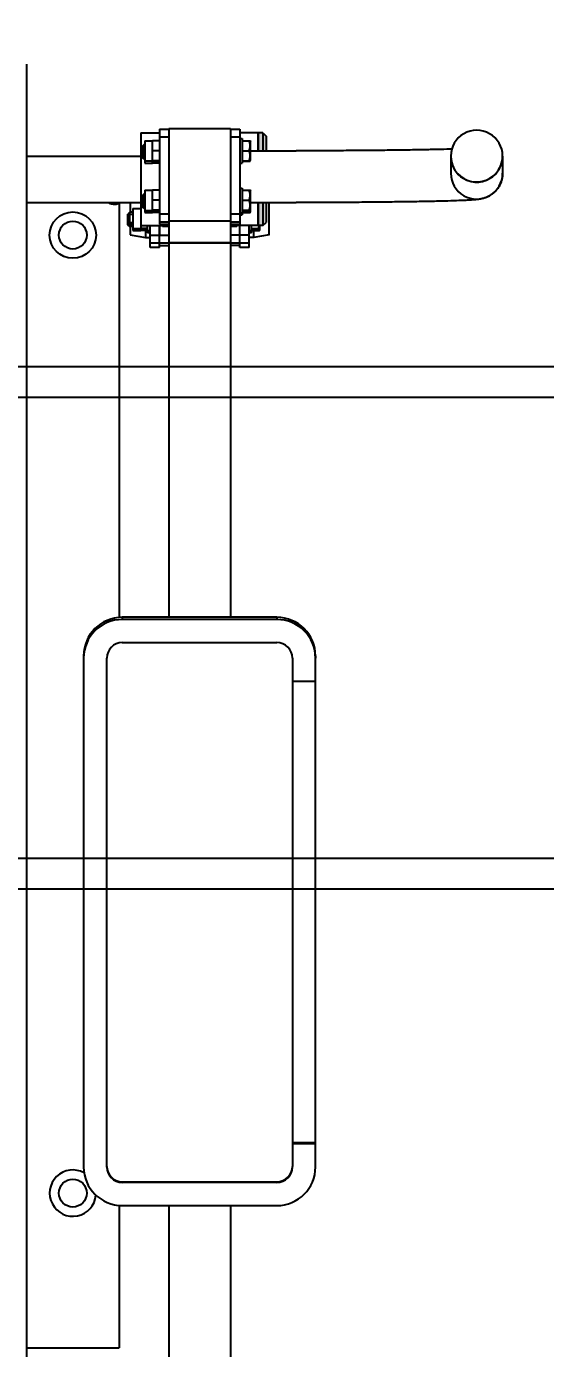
# Model space of a CAD drawing. Header units: millimetres. Extents: x -5849 to 4248, y -2516 to 1499.
# Drawn here: x 1242 to 1578, y -258 to 598 of the extents above; entities that cross this region are included whole.
import ezdxf

# ---------------------------------------------------------------- set-up
doc = ezdxf.new("R2010")
doc.units = ezdxf.units.MM
doc.layers.add('DIKOM_ОБЪЕКТ', color=7, linetype='Continuous')
doc.layers.add('DIKOM_РАЗМЕР_ОБЪЕКТА', color=7, linetype='Continuous')
doc.styles.add('style1', font='arial.ttf', dxfattribs={"width": 0.8})
doc.dimstyles.new('1-50', dxfattribs={"dimtxt": 300, "dimasz": 200, "dimexe": 100, "dimexo": 0, "dimgap": 100, "dimtad": 1, "dimdec": 0, "dimtxsty": 'style1', "dimcen": 0, "dimclrd": 7, "dimclre": 7, "dimadec": 1, "dimazin": 2, "dimtfac": 1, "dimtdec": 0, "dimtmove": 0, "dimatfit": 3, "dimfxl": 0, "dimlwd": 25, "dimlwe": 18, "dimarcsym": 0})

# ---------------------------------------------------------------- blocks, each defined once
blk = doc.blocks.new('*D0')
at = {"layer": 'Defpoints', "color": 0, "transparency": 16777216}
for p in [(3046.56, 999.48), (-4798.29, -900.52), (3046.56, -900.52)]:
    blk.add_point(p, dxfattribs=at)
at = {"layer": 'DIKOM_РАЗМЕР_ОБЪЕКТА', "color": 7, "lineweight": 18, "transparency": 16777216}
for p, q in [((3046.56, 999.48), (-4898.29, 999.48)), ((3046.56, -900.52), (-4898.29, -900.52))]:
    blk.add_line(p, q, dxfattribs=at)
at = {"layer": 'DIKOM_РАЗМЕР_ОБЪЕКТА', "color": 7, "lineweight": 25, "transparency": 16777216}
blk.add_line((-4798.29, 799.48), (-4798.29, -700.52), dxfattribs=at)
at = {"layer": 'DIKOM_РАЗМЕР_ОБЪЕКТА', "color": 7, "transparency": 16777216}
for points in [[(-4831.62, 799.48), (-4764.96, 799.48), (-4798.29, 999.48)], [(-4831.62, -700.52), (-4764.96, -700.52), (-4798.29, -900.52)]]:
    blk.add_solid(points, dxfattribs=at)
at = {"layer": 'DIKOM_РАЗМЕР_ОБЪЕКТА', "color": 0, "transparency": 16777216, "insert": (-5051.46, 49.48), "char_height": 300, "attachment_point": 5, "rotation": 90, "style": 'style1'}
blk.add_mtext('1900', dxfattribs=at)
blk = doc.blocks.new('*D1')
at = {"layer": 'Defpoints', "color": 0, "transparency": 16777216}
for p in [(-3994.98, 51.48), (3748.48, -900.52), (3748.48, -1880.72)]:
    blk.add_point(p, dxfattribs=at)
at = {"layer": 'DIKOM_РАЗМЕР_ОБЪЕКТА', "color": 7, "lineweight": 18, "transparency": 16777216}
for p, q in [((-3994.98, 51.48), (-3994.98, -1980.72)), ((3748.48, -900.52), (3748.48, -1980.72))]:
    blk.add_line(p, q, dxfattribs=at)
at = {"layer": 'DIKOM_РАЗМЕР_ОБЪЕКТА', "color": 7, "lineweight": 25, "transparency": 16777216}
blk.add_line((-3794.98, -1880.72), (3548.48, -1880.72), dxfattribs=at)
at = {"layer": 'DIKOM_РАЗМЕР_ОБЪЕКТА', "color": 7, "transparency": 16777216}
for points in [[(-3794.98, -1847.38), (-3794.98, -1914.05), (-3994.98, -1880.72)], [(3548.48, -1847.38), (3548.48, -1914.05), (3748.48, -1880.72)]]:
    blk.add_solid(points, dxfattribs=at)
at = {"layer": 'DIKOM_РАЗМЕР_ОБЪЕКТА', "color": 0, "transparency": 16777216, "insert": (-123.25, -1627.54), "char_height": 300, "attachment_point": 5, "style": 'style1'}
blk.add_mtext('7750', dxfattribs=at)

msp = doc.modelspace()

# ---------------------------------------------------------------- hatches: boundary and pattern name
at = {"layer": 'DIKOM_ОБЪЕКТ'}
h = msp.add_hatch(color=256, dxfattribs=at)
h.paths.add_polyline_path([(949.36, 528.75), (949.36, 524.62), (952.36, 524.62), (952.36, 528.75)])
h.paths.add_polyline_path([(947.36, 526.75), (947.36, 524.62), (949.36, 524.62), (949.36, 528.75)])
h.paths.add_polyline_path([(947.36, 491.12), (947.36, 470.89), (947.36, 470.75), (949.36, 468.75), (949.36, 468.9), (949.36, 491.12)])
h.paths.add_polyline_path([(952.36, 468.9), (952.36, 491.12), (949.36, 491.12), (949.36, 468.9), (949.36, 468.75), (952.36, 468.75)])
h.paths.add_polyline_path([(1392.36, 528.75), (1392.36, 517.19), (1395.36, 517.19), (1395.36, 528.75)])
h.paths.add_polyline_path([(1397.36, 517.19), (1397.36, 526.75), (1395.36, 528.75), (1395.36, 517.19)])
h.paths.add_polyline_path([(1395.36, 483.69), (1395.36, 468.75), (1397.36, 470.75), (1397.36, 483.69)])
h.paths.add_polyline_path([(1395.36, 468.75), (1395.36, 483.69), (1392.36, 483.69), (1392.36, 468.75)])

# ---------------------------------------------------------------- linework, layer by layer
for p, q in [((1242.36, 573.32), (1242.36, -493.85)), ((1328.36, 531.21), (1334.36, 531.21)), ((1328.36, 531.21), (1328.36, 469.67)), ((1334.36, 531.66), (1374.36, 531.66)), ((1334.36, 531.66), (1334.36, 215.28)), ((1374.36, 531.66), (1374.36, 215.28)), ((1374.36, 531.21), (1380.36, 531.21)), ((1380.36, 531.21), (1380.36, 469.67)), ((1316.36, 528.75), (1316.36, 465.54)), ((1316.36, 528.75), (1328.36, 528.75)), ((1318.86, 523.6), (1318.86, 509.28)), ((1318.86, 523.6), (1323.96, 523.6)), ((1323.96, 509.21), (1323.96, 523.67)), ((1328.36, 523.67), (1323.96, 523.67)), ((1328.36, 526.3), (1334.36, 526.3)), ((1374.36, 526.3), (1380.36, 526.3)), ((1395.36, 528.75), (1380.36, 528.75)), ((1380.36, 525.1), (1381.96, 525.1)), ((1381.96, 525.1), (1381.96, 509.1)), ((1381.96, 523.67), (1386.49, 523.67)), ((1387.07, 523.6), (1387.26, 523.27)), ((1387.26, 510.92), (1387.26, 523.27)), ((1392.36, 528.75), (1392.36, 517.19)), ((1392.36, 517.19), (1392.36, 528.75)), ((1395.36, 528.75), (1397.36, 526.75)), ((1395.36, 528.75), (1395.36, 517.19)), ((1397.36, 526.75), (1397.36, 517.19)), ((1242.36, 513.75), (1316.36, 513.75)), ((1318.21, 521.1), (1316.96, 519.85)), ((1316.96, 514.35), (1316.96, 519.85)), ((1316.96, 519.85), (1318.86, 519.85)), ((1318.21, 513.1), (1316.96, 514.35)), ((1316.96, 513.03), (1316.96, 514.35)), ((1316.96, 514.35), (1318.86, 514.35)), ((1318.86, 521.1), (1318.21, 521.1)), ((1318.21, 511.78), (1318.21, 521.1)), ((1328.36, 517.24), (1323.96, 517.24)), ((1381.96, 517.24), (1386.49, 517.24)), ((1387.26, 517.19), (1416.86, 517.19)), ((1516.86, 513.76), (1516.86, 502.64)), ((1550.36, 513.76), (1550.36, 502.64)), ((1318.21, 511.78), (1316.96, 513.03)), ((1316.96, 513.03), (1318.86, 513.03)), ((1318.86, 513.1), (1318.21, 513.1)), ((1318.86, 511.78), (1318.21, 511.78)), ((1318.86, 510.6), (1323.96, 510.6)), ((1318.86, 509.28), (1323.96, 509.28)), ((1328.36, 510.67), (1323.96, 510.67)), ((1328.36, 510.53), (1323.96, 510.53)), ((1328.36, 509.35), (1323.96, 509.35)), ((1328.36, 509.21), (1323.96, 509.21)), ((1380.36, 509.1), (1381.96, 509.1)), ((1381.96, 510.67), (1386.49, 510.67)), ((1381.96, 510.53), (1386.49, 510.53)), ((1387.07, 510.6), (1387.26, 510.92)), ((1516.86, 502.64), (1516.86, 502.65)), ((1318.21, 489.1), (1316.96, 487.85)), ((1316.96, 482.35), (1316.96, 487.85)), ((1316.96, 487.85), (1318.86, 487.85)), ((1318.86, 489.1), (1318.21, 489.1)), ((1318.21, 479.78), (1318.21, 489.1)), ((1318.86, 491.6), (1318.86, 477.28)), ((1318.86, 491.6), (1323.96, 491.6)), ((1323.96, 477.21), (1323.96, 491.67)), ((1328.36, 491.67), (1323.96, 491.67)), ((1380.36, 493.1), (1381.96, 493.1)), ((1381.96, 493.1), (1381.96, 475.78)), ((1381.96, 491.67), (1386.49, 491.67)), ((1387.07, 491.6), (1387.26, 491.28)), ((1387.26, 477.61), (1387.26, 491.28)), ((1242.36, 483.75), (1316.36, 483.75)), ((1302.36, 483.75), (1302.36, 215.2)), ((1309.36, 483.75), (1309.36, 477.43)), ((1311.26, 479.93), (1311.26, 465.61)), ((1311.26, 479.93), (1316.36, 479.93)), ((1318.21, 481.1), (1316.96, 482.35)), ((1316.96, 481.03), (1316.96, 482.35)), ((1316.96, 482.35), (1318.86, 482.35)), ((1318.21, 479.78), (1316.96, 481.03)), ((1316.96, 481.03), (1318.86, 481.03)), ((1318.86, 481.1), (1318.21, 481.1)), ((1318.86, 479.78), (1318.21, 479.78)), ((1328.36, 485.24), (1323.96, 485.24)), ((1381.96, 485.24), (1386.49, 485.24)), ((1387.26, 483.69), (1416.86, 483.69)), ((1392.36, 483.69), (1392.36, 468.75)), ((1392.36, 468.75), (1392.36, 483.69)), ((1395.36, 483.69), (1395.36, 468.75)), ((1397.36, 483.69), (1397.36, 470.75)), ((1399.36, 462.87), (1399.36, 483.69)), ((1309.21, 477.43), (1307.96, 476.18)), ((1307.96, 474.85), (1307.96, 476.18)), ((1307.96, 476.18), (1311.26, 476.18)), ((1307.96, 470.68), (1307.96, 474.85)), ((1309.21, 469.43), (1307.96, 470.68)), ((1307.96, 469.36), (1307.96, 470.68)), ((1307.96, 470.68), (1311.26, 470.68)), ((1311.26, 477.43), (1309.21, 477.43)), ((1309.21, 468.11), (1309.21, 477.43)), ((1318.86, 478.6), (1323.96, 478.6)), ((1318.86, 477.28), (1323.96, 477.28)), ((1328.36, 478.67), (1323.96, 478.67)), ((1328.36, 478.53), (1323.96, 478.53)), ((1328.36, 477.36), (1323.96, 477.36)), ((1328.36, 477.21), (1323.96, 477.21)), ((1328.36, 476.31), (1334.36, 476.31)), ((1328.36, 471.22), (1334.36, 471.22)), ((1374.36, 471.67), (1334.36, 471.67)), ((1374.36, 471.58), (1334.36, 471.58)), ((1374.36, 471.58), (1334.36, 471.58)), ((1374.36, 476.31), (1380.36, 476.31)), ((1374.36, 471.22), (1380.36, 471.22)), ((1380.36, 477.1), (1381.96, 477.1)), ((1380.36, 475.78), (1381.96, 475.78)), ((1381.96, 478.67), (1386.49, 478.67)), ((1381.96, 478.53), (1386.49, 478.53)), ((1381.96, 477.36), (1386.49, 477.36)), ((1381.96, 477.21), (1386.49, 477.21)), ((1387.07, 478.6), (1387.26, 478.93)), ((1387.07, 477.28), (1387.26, 477.61)), ((1395.36, 468.75), (1397.36, 470.75)), ((1309.21, 468.11), (1307.96, 469.36)), ((1307.96, 469.36), (1311.26, 469.36)), ((1311.26, 469.43), (1309.21, 469.43)), ((1311.26, 468.11), (1309.21, 468.11)), ((1309.36, 468.11), (1309.36, 462.87)), ((1309.36, 462.87), (1319.36, 461.1)), ((1311.26, 466.93), (1316.36, 466.93)), ((1311.26, 465.61), (1316.36, 465.61)), ((1316.36, 468.75), (1330.36, 468.75)), ((1320.76, 467), (1316.36, 467)), ((1320.76, 466.86), (1316.36, 466.86)), ((1320.76, 465.68), (1316.36, 465.68)), ((1320.76, 465.54), (1316.36, 465.54)), ((1319.36, 465.54), (1319.36, 461.1)), ((1320.76, 464.11), (1320.76, 468.75)), ((1322.36, 465.43), (1320.76, 465.43)), ((1322.36, 464.11), (1320.76, 464.11)), ((1322.36, 454.6), (1322.36, 468.75)), ((1322.36, 462.64), (1334.36, 462.64)), ((1328.36, 469.67), (1334.36, 469.67)), ((1328.36, 468.75), (1328.36, 462.64)), ((1328.36, 454.6), (1328.36, 468.75)), ((1330.36, 468.19), (1330.36, 469.67)), ((1334.36, 469.32), (1330.36, 469.32)), ((1330.36, 468.75), (1330.36, 468.75)), ((1334.36, 468.19), (1330.36, 468.19)), ((1330.36, 468.19), (1330.36, 468.19)), ((1334.36, 468.19), (1330.36, 468.19)), ((1374.36, 469.67), (1380.36, 469.67)), ((1378.36, 469.32), (1374.36, 469.32)), ((1378.36, 468.19), (1374.36, 468.19)), ((1378.36, 468.19), (1374.36, 468.19)), ((1386.36, 462.64), (1374.36, 462.64)), ((1378.36, 468.19), (1378.36, 469.67)), ((1395.36, 468.75), (1378.36, 468.75)), ((1378.36, 468.19), (1378.36, 468.19)), ((1380.36, 462.64), (1380.36, 468.75)), ((1380.36, 454.6), (1380.36, 468.75)), ((1386.36, 454.6), (1386.36, 468.75)), ((1387.96, 465.43), (1386.36, 465.43)), ((1387.96, 464.11), (1386.36, 464.11)), ((1387.96, 464.11), (1387.96, 468.75)), ((1387.96, 467), (1392.49, 467)), ((1387.96, 466.86), (1392.49, 466.86)), ((1387.96, 465.68), (1392.49, 465.68)), ((1387.96, 465.54), (1392.49, 465.54)), ((1389.36, 461.11), (1389.36, 465.54)), ((1399.36, 462.87), (1389.36, 461.1)), ((1393.07, 466.93), (1393.26, 467.25)), ((1393.07, 465.61), (1393.26, 465.94)), ((1393.26, 467.25), (1393.26, 468.75)), ((1393.26, 465.94), (1393.26, 467.25)), ((1399.36, 462.87), (1399.36, 462.87)), ((1319.36, 461.1), (1322.36, 461.1)), ((1322.36, 457.55), (1386.36, 457.55)), ((1322.36, 454.6), (1322.36, 454.61)), ((1328.36, 454.6), (1322.36, 454.6)), ((1328.36, 455.85), (1334.36, 455.85)), ((1328.36, 454.6), (1328.36, 454.61)), ((1334.36, 457.64), (1374.36, 457.64)), ((1374.36, 457.64), (1334.36, 457.64)), ((1380.36, 455.85), (1374.36, 455.85)), ((1380.36, 454.6), (1380.36, 454.61)), ((1386.36, 454.6), (1380.36, 454.6)), ((1389.36, 461.1), (1386.36, 461.1)), ((1386.36, 454.6), (1386.36, 454.61)), ((1389.36, 461.1), (1389.36, 461.11)), ((3622.48, 377.48), (614.48, 377.48)), ((3622.48, 357.48), (614.48, 357.48)), ((1404.36, 215.28), (1304.36, 215.28)), ((1304.36, 215.28), (1304.36, 213.88)), ((1404.36, 215.28), (1404.36, 213.88)), ((1404.36, 213.88), (1304.36, 213.88)), ((1304.36, 198.91), (1404.36, 198.91)), ((1279.36, 190.32), (1279.36, 188.92)), ((1279.36, 188.92), (1279.36, -140.46)), ((1294.36, -140.46), (1294.36, 188.92)), ((1414.36, 188.92), (1414.36, -140.04)), ((1429.36, 190.32), (1429.36, 188.92)), ((1429.36, -140.46), (1429.36, 188.92)), ((1414.36, 173.95), (1429.36, 173.95)), ((672.81, 59.46), (3564.15, 59.46)), ((672.81, 39.46), (3564.15, 39.46)), ((1429.36, -124.76), (1414.36, -124.76)), ((1429.36, -125.49), (1414.36, -125.49)), ((1304.36, -150.02), (1404.36, -150.02)), ((1304.36, -150.02), (1304.36, -150.45)), ((1404.36, -150.45), (1304.36, -150.45)), ((1404.36, -150.02), (1404.36, -150.45)), ((1302.36, -165.34), (1302.36, -257.37)), ((1304.36, -165.42), (1404.36, -165.42)), ((1334.36, -165.42), (1334.36, -468.45)), ((1374.36, -165.42), (1374.36, -468.45)), ((1242.36, -257.37), (1302.36, -257.37))]:
    msp.add_line(p, q, dxfattribs=at)
for centre, radius in [((1272.36, 462.63), 15), ((1272.36, 462.63), 9), ((1272.36, -157.37), 9)]:
    msp.add_circle(centre, radius, dxfattribs=at)
msp.add_arc((1272.36, -157.37), 15, 60.91812, 354.88817, dxfattribs=at)
for centre, major_axis, ratio, start_param, end_param in [((1533.61, 513.76), (16.75, 0), 0.999823, 0, 3.141593), ((1533.61, 513.76), (16.75, 0), 0.999823, -3.141593, -0.742443), ((1533.61, 513.68), (-16.75, 0), 0.999823, 0, 3.141593), ((1533.61, 513.68), (16.75, 0), 0.999823, -3.141593, -0.742443), ((1533.61, 513.76), (16.75, 0), 0.999823, -0.742443, 0), ((1533.61, 513.68), (16.75, 0), 0.999823, -0.742443, 0), ((1533.61, 502.64), (-16.75, 0), 0.999823, 0, 3.141593), ((1304.36, 190.32), (-25, 0), 0.998147, -1.570796, 0), ((1404.36, 190.32), (25, 0), 0.998147, 0, 1.570796), ((1304.36, 188.92), (-25, 0), 0.998147, -1.570796, 0), ((1404.36, 188.92), (25, 0), 0.998147, 0, 1.570796), ((1304.36, 188.92), (-10, 0), 0.998147, -1.570796, 0), ((1404.36, 188.92), (-10, 0), 0.998147, 3.141593, 4.712389), ((1304.36, -140.46), (-25, 0), 0.998147, 0, 1.570796), ((1304.36, -140.04), (-10, 0), 0.998147, 0, 1.570796), ((1304.36, -140.46), (10, 0), 0.998147, 3.141593, 4.712389), ((1404.36, -140.04), (10, 0), 0.998147, -1.570796, 0), ((1404.36, -140.46), (10, 0), 0.998147, -1.570796, 0), ((1404.36, -140.46), (25, 0), 0.998147, -1.570796, 0)]:
    msp.add_ellipse(centre, major_axis=major_axis, ratio=ratio, start_param=start_param, end_param=end_param, dxfattribs=at)
for points, knots in [([(1386.49, 517.24), (1386.59, 517.52), (1386.73, 517.99), (1386.87, 518.61), (1386.96, 519.1), (1387.02, 519.53), (1387.06, 519.95), (1387.07, 520.34), (1387.07, 520.72), (1387.05, 521.13), (1387, 521.59), (1386.9, 522.2), (1386.73, 522.89), (1386.57, 523.41), (1386.49, 523.67)], [0, 0, 0, 0, 2.031939, 3.311633, 4.396645, 5.423589, 6.350589, 7.262712, 8.121744, 8.934797, 10.13118, 11.301719, 13.183651, 15, 15, 15, 15]), ([(1386.49, 523.67), (1386.65, 523.66), (1386.82, 523.64), (1386.96, 523.62), (1387.02, 523.62), (1387.06, 523.61), (1387.07, 523.6), (1387.07, 523.6)], [0, 0, 0, 0, 3.650103, 4.846009, 5.977914, 6.99966, 8, 8, 8, 8]), ([(1386.49, 510.67), (1386.59, 510.96), (1386.73, 511.43), (1386.87, 512.07), (1386.96, 512.57), (1387.02, 513.02), (1387.06, 513.44), (1387.07, 513.84), (1387.07, 514.22), (1387.05, 514.65), (1387, 515.12), (1386.9, 515.74), (1386.73, 516.45), (1386.57, 516.98), (1386.49, 517.24)], [0, 0, 0, 0, 2.031939, 3.311633, 4.396645, 5.423589, 6.350589, 7.262712, 8.121744, 8.934797, 10.13118, 11.301719, 13.183651, 15, 15, 15, 15]), ([(1517.48, 518.28), (1516.47, 518.25), (1512.96, 518.14), (1506.1, 517.97), (1496.23, 517.77), (1485.07, 517.6), (1472.8, 517.45), (1459.61, 517.34), (1445.73, 517.25), (1431.39, 517.2), (1421.69, 517.19), (1416.86, 517.19)], [0, 0, 0, 0, 0.610603, 2.01068, 3.423952, 4.845399, 6.272297, 7.70306, 9.136723, 10.572689, 12, 12, 12, 12]), ([(1387.07, 510.6), (1387.07, 510.6), (1387.06, 510.61), (1387.02, 510.62), (1386.94, 510.63), (1386.78, 510.65), (1386.61, 510.66), (1386.49, 510.67)], [0, 0, 0, 0, 1.317537, 2.558866, 3.779198, 5.355124, 8, 8, 8, 8]), ([(1386.49, 510.53), (1386.65, 510.54), (1386.82, 510.55), (1386.96, 510.57), (1387.02, 510.58), (1387.06, 510.59), (1387.07, 510.59), (1387.07, 510.6)], [0, 0, 0, 0, 3.650103, 4.846009, 5.977914, 6.99966, 8, 8, 8, 8]), ([(1550.36, 502.64), (1550.36, 501.94), (1550.27, 500.55), (1549.88, 498.49), (1549.24, 496.5), (1548.36, 494.6), (1547.25, 492.83), (1545.93, 491.21), (1544.43, 489.77), (1542.77, 488.54), (1540.98, 487.51), (1539.55, 486.91), (1538.31, 486.48), (1537.35, 486.22), (1536.47, 486.02), (1535.78, 485.89), (1535.2, 485.8), (1534.67, 485.73), (1534.19, 485.67), (1533.79, 485.62), (1533.38, 485.58), (1532.93, 485.53), (1532.39, 485.48), (1531.65, 485.42), (1530.69, 485.35), (1529.26, 485.26), (1527.08, 485.14), (1523.23, 484.96), (1517.17, 484.74), (1508.89, 484.52), (1499.16, 484.32), (1488.13, 484.14), (1475.97, 483.99), (1462.87, 483.86), (1449.02, 483.77), (1433.64, 483.71), (1422.8, 483.69), (1416.86, 483.69)], [0, 0, 0, 0, 0.398339, 0.796513, 1.194941, 1.593831, 1.993565, 2.394849, 2.79913, 3.209683, 3.635022, 4.09382, 4.325992, 4.753077, 5.155543, 5.558008, 5.918, 6.27671, 6.664625, 6.962605, 7.160023, 7.55486, 7.946358, 8.331384, 9.101436, 9.845923, 10.937177, 12.721996, 15.385023, 18.093332, 20.825919, 23.572949, 26.329327, 29.092224, 31.860009, 34.631742, 38, 38, 38, 38]), ([(1386.49, 485.24), (1386.59, 485.53), (1386.73, 485.99), (1386.87, 486.62), (1386.96, 487.1), (1387.02, 487.54), (1387.06, 487.96), (1387.07, 488.35), (1387.07, 488.72), (1387.05, 489.14), (1387, 489.6), (1386.9, 490.21), (1386.73, 490.9), (1386.57, 491.42), (1386.49, 491.67)], [0, 0, 0, 0, 2.031939, 3.311633, 4.396645, 5.423589, 6.350589, 7.262712, 8.121744, 8.934797, 10.13118, 11.301719, 13.183651, 15, 15, 15, 15]), ([(1386.49, 491.67), (1386.65, 491.66), (1386.82, 491.65), (1386.96, 491.63), (1387.02, 491.62), (1387.06, 491.61), (1387.07, 491.61), (1387.07, 491.6)], [0, 0, 0, 0, 3.650103, 4.846009, 5.977914, 6.99966, 8, 8, 8, 8]), ([(1295.1, 483.75), (1295.27, 483.66), (1295.63, 483.49), (1296.18, 483.27), (1296.76, 483.08), (1297.33, 482.92), (1297.89, 482.8), (1298.44, 482.71), (1299.02, 482.65), (1299.4, 482.63), (1299.6, 482.63)], [0, 0, 0, 0, 1.324535, 2.673961, 4.042561, 5.37914, 6.707565, 8.027108, 9.341268, 11, 11, 11, 11]), ([(1297.71, 482.84), (1297.74, 482.86), (1297.83, 482.93), (1297.95, 483.06), (1298.08, 483.25), (1298.18, 483.48), (1298.23, 483.65), (1298.25, 483.75)], [0, 0, 0, 0, 0.832152, 2.59422, 4.379769, 6.196967, 8, 8, 8, 8]), ([(1299.6, 482.63), (1299.72, 482.63), (1299.99, 482.64), (1300.38, 482.68), (1300.78, 482.75), (1301.13, 482.86), (1301.44, 483), (1301.71, 483.17), (1301.92, 483.39), (1302.06, 483.58), (1302.12, 483.71), (1302.14, 483.75)], [0, 0, 0, 0, 1.053181, 2.488417, 3.930509, 5.382984, 6.849662, 8.334968, 9.843163, 11.380653, 12, 12, 12, 12]), ([(1386.49, 478.67), (1386.59, 478.96), (1386.73, 479.44), (1386.87, 480.08), (1386.96, 480.57), (1387.02, 481.02), (1387.06, 481.45), (1387.07, 481.85), (1387.07, 482.23), (1387.05, 482.65), (1387, 483.12), (1386.9, 483.75), (1386.73, 484.45), (1386.57, 484.99), (1386.49, 485.24)], [0, 0, 0, 0, 2.031939, 3.311633, 4.396645, 5.423589, 6.350589, 7.262712, 8.121744, 8.934797, 10.13118, 11.301719, 13.183651, 15, 15, 15, 15]), ([(1387.07, 478.6), (1387.07, 478.6), (1387.06, 478.61), (1387.02, 478.62), (1386.94, 478.64), (1386.78, 478.65), (1386.61, 478.67), (1386.49, 478.67)], [0, 0, 0, 0, 1.317537, 2.558866, 3.779198, 5.355124, 8, 8, 8, 8]), ([(1386.49, 478.53), (1386.65, 478.54), (1386.82, 478.56), (1386.96, 478.57), (1387.02, 478.58), (1387.06, 478.59), (1387.07, 478.6), (1387.07, 478.6)], [0, 0, 0, 0, 3.650103, 4.846009, 5.977914, 6.99966, 8, 8, 8, 8]), ([(1386.49, 477.36), (1386.59, 477.65), (1386.7, 478.04), (1386.8, 478.45), (1386.83, 478.56)], [0, 0, 0, 0, 3.647761, 5, 5, 5, 5]), ([(1387.07, 477.28), (1387.07, 477.29), (1387.06, 477.29), (1387.02, 477.31), (1386.94, 477.32), (1386.78, 477.34), (1386.61, 477.35), (1386.49, 477.36)], [0, 0, 0, 0, 1.317537, 2.558866, 3.779198, 5.355124, 8, 8, 8, 8]), ([(1386.49, 477.21), (1386.65, 477.22), (1386.82, 477.24), (1386.96, 477.26), (1387.02, 477.27), (1387.06, 477.27), (1387.07, 477.28), (1387.07, 477.28)], [0, 0, 0, 0, 3.650103, 4.846009, 5.977914, 6.99966, 8, 8, 8, 8]), ([(1392.49, 467), (1392.59, 467.29), (1392.73, 467.77), (1392.86, 468.35), (1392.92, 468.64), (1392.94, 468.75)], [0, 0, 0, 0, 3.030678, 4.939367, 6, 6, 6, 6]), ([(1393.07, 466.93), (1393.07, 466.93), (1393.06, 466.94), (1393.02, 466.95), (1392.94, 466.96), (1392.78, 466.98), (1392.61, 466.99), (1392.49, 467)], [0, 0, 0, 0, 1.317537, 2.558866, 3.779198, 5.355124, 8, 8, 8, 8]), ([(1392.49, 466.86), (1392.65, 466.87), (1392.82, 466.88), (1392.96, 466.9), (1393.02, 466.91), (1393.06, 466.92), (1393.07, 466.93), (1393.07, 466.93)], [0, 0, 0, 0, 3.650103, 4.846009, 5.977914, 6.99966, 8, 8, 8, 8]), ([(1392.49, 465.68), (1392.59, 465.97), (1392.7, 466.37), (1392.8, 466.78), (1392.83, 466.89)], [0, 0, 0, 0, 3.647761, 5, 5, 5, 5]), ([(1393.07, 465.61), (1393.07, 465.61), (1393.06, 465.62), (1393.02, 465.63), (1392.94, 465.65), (1392.78, 465.66), (1392.61, 465.68), (1392.49, 465.68)], [0, 0, 0, 0, 1.317537, 2.558866, 3.779198, 5.355124, 8, 8, 8, 8]), ([(1392.49, 465.54), (1392.65, 465.55), (1392.82, 465.57), (1392.96, 465.58), (1393.02, 465.59), (1393.06, 465.6), (1393.07, 465.61), (1393.07, 465.61)], [0, 0, 0, 0, 3.650103, 4.846009, 5.977914, 6.99966, 8, 8, 8, 8])]:
    msp.add_open_spline(points, degree=3, knots=knots, dxfattribs=at)

# ---------------------------------------------------------------- dimensions: what is measured, and where the dimension line sits
at = {"layer": 'DIKOM_РАЗМЕР_ОБЪЕКТА'}
dim = msp.add_linear_dim(base=(-4798.29, -900.52), p1=(3046.56, 999.48), p2=(3046.56, -900.52), angle=90, dimstyle='1-50', dxfattribs=at)
dim.commit()
dim.dimension.update_dxf_attribs({"geometry": '*D0', "text_midpoint": (-4798.29, 49.48), "dimtype": 160})
dim = msp.add_linear_dim(base=(3748.48, -1880.72), p1=(-3994.98, 51.48), p2=(3748.48, -900.52), text='7750', dimstyle='1-50', dxfattribs=at)
dim.commit()
dim.dimension.update_dxf_attribs({"geometry": '*D1', "text_midpoint": (-123.25, -1880.72), "dimtype": 160})

doc.saveas('drawing.dxf')
